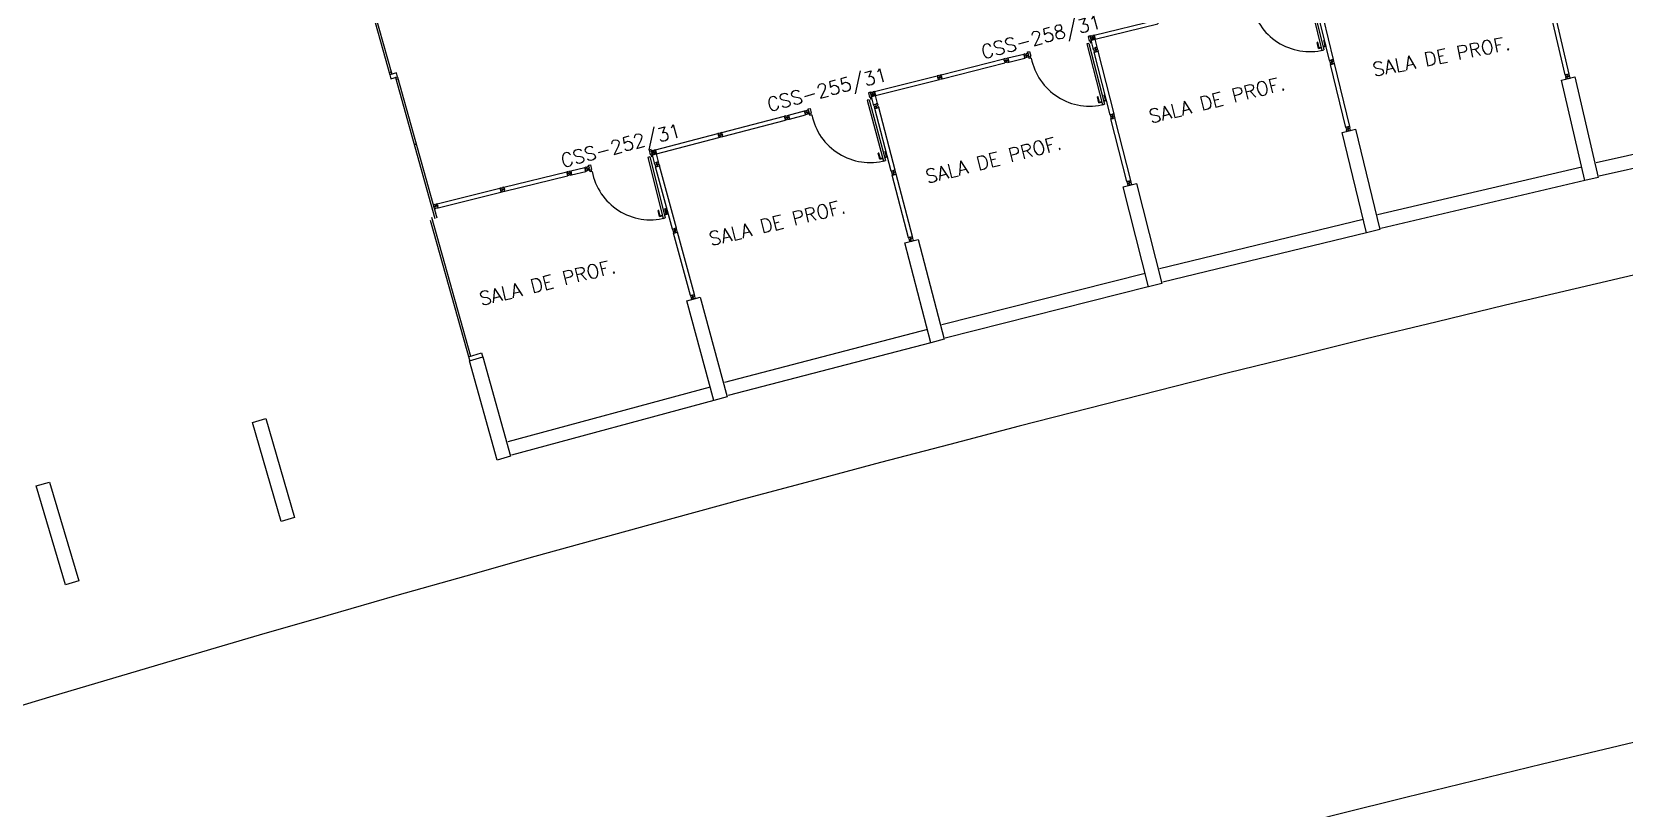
# Model space of a CAD drawing. Extents: x -152 to 150, y 325 to 437.
# Drawn here: x -109.69 to -86.53, y 365.12 to 376.41 of the extents above; entities that cross this region are included whole.
import ezdxf
from ezdxf.enums import TextEntityAlignment as Align

# ---------------------------------------------------------------- set-up
doc = ezdxf.new("R2010")
doc.units = 0
doc.header["$LTSCALE"] = 0.01
doc.header["$MEASUREMENT"] = 0
doc.layers.get('0').update_dxf_attribs({"linetype": 'CONTINUOUS'})
for name, color, linetype in [('ALV', 2, 'CONTINUOUS'), ('DIV', 2, 'CONTINUOUS'), ('ESQ', 1, 'CONTINUOUS'), ('ESTR', 3, 'CONTINUOUS'), ('PISO', 1, 'CONTINUOUS'), ('TEXTO', 2, 'CONTINUOUS'), ('TEXTO-ENDEREÇO', 2, 'CONTINUOUS')]:
    doc.layers.add(name, color=color, linetype=linetype)
doc.styles.add('UNB-100', font='simplex.shx', dxfattribs={"height": 3})
doc.styles.add('UNB-100-1', font='simplex.shx', dxfattribs={"height": 0.2})

# ---------------------------------------------------------------- blocks, each defined once
blk = doc.blocks.new('PILAR-SSC')
blk.add_lwpolyline([(0.203, -42.962), (0.203, -44.462), (0.003, -44.462), (0.003, -42.962)], close=True)
blk = doc.blocks.new('ESQCE-SSC')
for p, q in [((0, 0), (0, -2.143)), ((0.2, 0), (0.2, -0.06)), ((0.2, -0.06), (0, -0.06)), ((0.03, -0.06), (0.03, -2.143)), ((0.03, -1.056), (0, -1.056)), ((0.03, -1.086), (0, -1.086)), ((0.03, -2.113), (0, -2.113)), ((0.03, -2.143), (0, -2.143)), ((0.07, -2.113), (0.07, -4.253)), ((0.07, -2.113), (0.1, -2.113)), ((0.07, -2.143), (0.1, -2.143)), ((0.1, -2.113), (0.1, -4.253)), ((0.1, -3.199), (0.07, -3.199)), ((0.1, -3.229), (0.07, -3.229)), ((0, -4.256), (0, -6.443)), ((0.1, -4.256), (0, -4.256)), ((0.1, -4.316), (0, -4.316)), ((0.03, -4.346), (0, -4.346)), ((0.03, -4.316), (0.03, -6.443)), ((0.07, -4.223), (0.1, -4.223)), ((0.07, -4.253), (0.1, -4.253)), ((0.1, -4.256), (0.1, -4.316)), ((0.03, -6.413), (0, -6.413)), ((0.03, -6.443), (0, -6.443)), ((0.1, -6.413), (0.07, -6.413)), ((0.07, -6.413), (0.07, -8.571)), ((0.1, -6.443), (0.07, -6.443)), ((0.1, -6.413), (0.1, -8.571)), ((0.1, -7.485), (0.07, -7.485)), ((0.1, -7.515), (0.07, -7.515)), ((0, -8.541), (0.03, -8.541)), ((0, -8.541), (0, -10.694)), ((0, -8.571), (0.03, -8.571)), ((0.03, -8.541), (0.03, -10.694)), ((0.1, -8.541), (0.07, -8.541)), ((0.07, -8.571), (0.1, -8.571)), ((0.03, -9.628), (0, -9.628)), ((0.03, -9.658), (0, -9.658)), ((0.03, -10.664), (0, -10.664)), ((0.102, -10.694), (0, -10.694)), ((0, -10.694), (0, -10.755)), ((0.03, -10.694), (0, -10.694)), ((0, -10.755), (0.102, -10.755)), ((0.1, -10.755), (0.07, -10.755)), ((0.07, -10.755), (0.07, -12.882)), ((0.1, -10.785), (0.07, -10.785)), ((0.1, -10.755), (0.1, -12.882)), ((0.102, -10.755), (0.102, -10.694)), ((0.1, -11.77), (0.07, -11.77)), ((0, -12.887), (0, -15.019)), ((0.03, -12.852), (0.03, -14.95)), ((0, -14.95), (0.2, -14.95)), ((0.2, -14.95), (0.2, -15.019))]:
    blk.add_line(p, q)
blk = doc.blocks.new('PDV2E-SSC')
at = {"layer": 'DIV'}
for p, q in [((0.076, 0.05), (0.076, 0.965)), ((0.106, 0.965), (0.076, 0.965)), ((0.106, 0.05), (0.106, 0.965)), ((0.034, 0.925), (0.034, 0.835)), ((0.034, 0.925), (0.074, 0.925)), ((0.044, 0.835), (0.034, 0.835)), ((0.044, 0.915), (0.044, 0.835)), ((0.044, 0.915), (0.074, 0.915)), ((0.148, 0.925), (0.108, 0.925)), ((0.138, 0.915), (0.108, 0.915)), ((0.138, 0.915), (0.138, 0.835)), ((0.138, 0.835), (0.148, 0.835)), ((0.148, 0.925), (0.148, 0.835)), ((0.031, 0.05), (0.031, -0.05)), ((0.051, 0.05), (0.031, 0.05)), ((0.051, 0.02), (0.051, 0.05)), ((0.051, 0.02), (0.061, 0.02)), ((0.061, -0.05), (0.061, 0.02)), ((0.076, 0.05), (0.106, 0.05)), ((0.95, 0.02), (0.94, 0.02)), ((0.94, -0.05), (0.94, 0.02)), ((0.95, 0.02), (0.95, 0.05)), ((0.95, 0.05), (0.97, 0.05)), ((0.97, 0.05), (0.97, 0.035)), ((0.97, 0.035), (0.97, -0.035)), ((0.031, -0.05), (0.061, -0.05)), ((0.97, -0.05), (0.94, -0.05)), ((0.97, -0.035), (0.97, -0.05))]:
    blk.add_line(p, q, dxfattribs=at)
at = {"layer": 'DIV', "color": 1}
blk.add_arc((0.076, 0.1), 0.865, 356.6786, 90, dxfattribs=at)
blk = doc.blocks.new('A$C73356FFD')
at = {"layer": 'DIV'}
for p, q in [((0.025, 0.03), (0.035, 0.03)), ((0.035, 0.03), (0.025, 0.03)), ((0.03, 0.025), (0.03, 0.035)), ((0.03, 0.035), (0.03, 0.025))]:
    blk.add_line(p, q, dxfattribs=at)
blk.add_lwpolyline([(0.009, 0.036), (0, 0.036), (0, 0.06), (0.022, 0.06), (0.022, 0.05), (0.038, 0.05), (0.038, 0.06), (0.06, 0.06), (0.06, 0.036), (0.05, 0.036), (0.05, 0.024), (0.06, 0.024), (0.06, 0), (0.038, 0), (0.038, 0.01), (0.022, 0.01), (0.022, 0), (0, 0), (0, 0.024), (0.009, 0.024)], close=True, dxfattribs=at)
blk = doc.blocks.new('A$C282A6B1B')
at = {"linetype": 'Continuous'}
blk.add_blockref('A$C73356FFD', (0, 0), dxfattribs=at)
blk = doc.blocks.new('DIVMT-SSC')
for p, q in [((0, 0.005), (0, -0.005)), ((0, -0.005), (0, 0.005)), ((-0.03, -0.03), (-0.03, -0.97)), ((0.006, -0.03), (-0.006, -0.03)), ((-0.005, 0), (0.005, 0)), ((0.005, 0), (-0.005, 0)), ((0.006, -0.02), (0.006, -0.03)), ((0.03, -0.03), (0.03, -0.97)), ((0.03, -0.97), (-0.03, -0.97)), ((-0.006, -0.98), (-0.006, -0.97)), ((-0.006, -0.98), (0.006, -0.98)), ((0.006, -1.001), (-0.006, -1.001)), ((0.005, -0.97), (-0.005, -0.97)), ((0, -0.994), (0, -1.007)), ((0, -1.02), (0, -1.021)), ((0.006, -0.98), (0.006, -0.97))]:
    blk.add_line(p, q)
blk.add_lwpolyline([(0.006, -0.02), (-0.006, -0.02), (0.006, -0.02), (0.006, -0.03), (0.03, -0.03), (0.03, -0.008), (0.02, -0.008), (0.02, 0.008), (0.03, 0.008), (0.03, 0.03), (0.006, 0.03), (0.006, 0.02), (-0.006, 0.02), (-0.006, 0.03), (-0.03, 0.03), (-0.03, 0.008), (-0.02, 0.008), (-0.02, -0.008), (-0.03, -0.008), (-0.03, -0.03), (-0.006, -0.03), (-0.006, -0.02), (-0.006, -0.03)])

msp = doc.modelspace()

# ---------------------------------------------------------------- linework, layer by layer
at = {"layer": 'ALV'}
for p, q in [((-83.956, 375.172), (-86.932, 374.503)), ((-83.913, 374.977), (-86.888, 374.308)), ((-87.143, 374.44), (-90.113, 373.745)), ((-87.098, 374.245), (-90.067, 373.55)), ((-90.324, 373.681), (-93.287, 372.961)), ((-90.276, 373.486), (-93.24, 372.766)), ((-93.497, 372.894), (-96.455, 372.149)), ((-93.449, 372.7), (-96.406, 371.955)), ((-96.664, 372.081), (-99.615, 371.31)), ((-96.614, 371.887), (-99.565, 371.117)), ((-99.824, 371.24), (-102.769, 370.445)), ((-99.772, 371.047), (-102.717, 370.252))]:
    msp.add_line(p, q, dxfattribs=at)
at = {"layer": 'DIV'}
for p, q in [((-94.28, 376.286), (-94.222, 376.301)), ((-94.251, 376.169), (-94.28, 376.286)), ((-94.265, 376.322), (-94.253, 376.325)), ((-94.263, 376.342), (-94.264, 376.343)), ((-94.257, 376.316), (-94.26, 376.33)), ((-94.248, 376.304), (-94.259, 376.301)), ((-94.259, 376.301), (-94.257, 376.292)), ((-94.256, 376.292), (-94.246, 376.295)), ((-94.248, 376.304), (-94.245, 376.295)), ((-94.193, 376.184), (-94.222, 376.301)), ((-95.493, 376.028), (-95.259, 376.085)), ((-95.259, 376.085), (-95.244, 376.027)), ((-95.244, 376.065), (-95.253, 376.062)), ((-95.253, 376.061), (-95.251, 376.052)), ((-95.241, 376.053), (-95.25, 376.051)), ((-95.241, 376.053), (-95.244, 376.065)), ((-95.229, 376.062), (-95.216, 376.066)), ((-95.224, 376.07), (-95.221, 376.058)), ((-95.204, 376.069), (-95.203, 376.069)), ((-94.251, 376.169), (-94.193, 376.184)), ((-94.251, 376.169), (-94.228, 376.175)), ((-94.245, 376.148), (-94.251, 376.169)), ((-94.245, 376.148), (-94.236, 376.151)), ((-94.241, 376.133), (-94.232, 376.135)), ((-94.241, 376.133), (-94.236, 376.111)), ((-94.236, 376.151), (-94.232, 376.135)), ((-94.213, 376.117), (-94.236, 376.111)), ((-94.225, 376.166), (-94.228, 376.175)), ((-94.225, 376.166), (-94.228, 376.175)), ((-94.227, 376.176), (-94.217, 376.178)), ((-94.214, 376.169), (-94.225, 376.166)), ((-94.225, 376.166), (-94.214, 376.169)), ((-94.209, 376.149), (-94.219, 376.146)), ((-94.219, 376.146), (-94.209, 376.149)), ((-94.193, 376.184), (-94.216, 376.178)), ((-94.214, 376.169), (-94.216, 376.178)), ((-94.214, 376.169), (-94.216, 376.178)), ((-94.213, 376.143), (-94.216, 376.153)), ((-94.216, 376.153), (-94.213, 376.143)), ((-94.215, 376.126), (-94.204, 376.129)), ((-94.215, 376.126), (-94.213, 376.117)), ((-94.193, 376.184), (-94.213, 376.179)), ((-94.213, 376.179), (-94.196, 376.183)), ((-94.204, 376.129), (-94.201, 376.12)), ((-94.201, 376.12), (-94.178, 376.126)), ((-94.187, 376.163), (-94.197, 376.16)), ((-94.197, 376.16), (-94.193, 376.145)), ((-94.187, 376.163), (-94.193, 376.184)), ((-94.183, 376.147), (-94.193, 376.145)), ((-94.183, 376.147), (-94.178, 376.126)), ((-95.53, 376.018), (-95.551, 376.013)), ((-95.546, 375.99), (-95.551, 376.013)), ((-95.536, 375.992), (-95.546, 375.99)), ((-95.533, 375.98), (-95.543, 375.978)), ((-95.543, 375.978), (-95.537, 375.955)), ((-95.515, 375.96), (-95.537, 375.955)), ((-95.536, 375.992), (-95.533, 375.98)), ((-95.53, 376.018), (-95.528, 376.009)), ((-95.512, 376.013), (-95.528, 376.009)), ((-95.51, 375.992), (-95.52, 375.99)), ((-95.52, 375.99), (-95.51, 375.992)), ((-95.502, 375.974), (-95.518, 375.97)), ((-95.515, 375.96), (-95.518, 375.97)), ((-95.516, 375.996), (-95.514, 375.986)), ((-95.514, 375.986), (-95.516, 375.996)), ((-95.515, 376.022), (-95.493, 376.028)), ((-95.515, 376.022), (-95.512, 376.013)), ((-95.5, 375.964), (-95.502, 375.974)), ((-95.5, 375.964), (-95.479, 375.969)), ((-95.497, 376.002), (-95.487, 376.004)), ((-95.497, 376.002), (-95.487, 376.004)), ((-95.497, 376.002), (-95.494, 375.99)), ((-95.494, 375.99), (-95.497, 376.002)), ((-95.494, 375.99), (-95.484, 375.993)), ((-95.494, 375.99), (-95.484, 375.993)), ((-95.493, 376.028), (-95.487, 376.004)), ((-95.493, 376.028), (-95.479, 375.969)), ((-95.487, 376.003), (-95.485, 375.994)), ((-95.479, 375.969), (-95.484, 375.993)), ((-95.484, 375.99), (-95.479, 375.972)), ((-95.479, 375.969), (-95.484, 375.99)), ((-95.479, 375.969), (-95.244, 376.027)), ((-97.476, 375.466), (-97.418, 375.481)), ((-97.446, 375.35), (-97.476, 375.466)), ((-97.461, 375.502), (-97.449, 375.505)), ((-97.46, 375.522), (-97.46, 375.523)), ((-97.453, 375.496), (-97.456, 375.51)), ((-97.444, 375.484), (-97.455, 375.481)), ((-97.455, 375.481), (-97.453, 375.472)), ((-97.452, 375.472), (-97.442, 375.475)), ((-97.446, 375.35), (-97.388, 375.365)), ((-97.446, 375.35), (-97.422, 375.356)), ((-97.44, 375.328), (-97.446, 375.35)), ((-97.444, 375.484), (-97.441, 375.475)), ((-97.42, 375.346), (-97.422, 375.356)), ((-97.42, 375.346), (-97.422, 375.356)), ((-97.421, 375.356), (-97.412, 375.358)), ((-97.408, 375.349), (-97.42, 375.346)), ((-97.42, 375.346), (-97.408, 375.349)), ((-97.388, 375.365), (-97.418, 375.481)), ((-97.388, 375.365), (-97.411, 375.359)), ((-97.408, 375.349), (-97.411, 375.359)), ((-97.408, 375.349), (-97.411, 375.359)), ((-97.388, 375.365), (-97.408, 375.359)), ((-97.408, 375.359), (-97.39, 375.364)), ((-97.382, 375.343), (-97.388, 375.365)), ((-98.724, 375.188), (-98.745, 375.182)), ((-98.739, 375.159), (-98.745, 375.182)), ((-98.73, 375.161), (-98.739, 375.159)), ((-98.727, 375.15), (-98.736, 375.147)), ((-98.736, 375.147), (-98.73, 375.124)), ((-98.73, 375.161), (-98.727, 375.15)), ((-98.708, 375.129), (-98.73, 375.124)), ((-98.724, 375.188), (-98.721, 375.178)), ((-98.706, 375.182), (-98.721, 375.178)), ((-98.703, 375.162), (-98.713, 375.159)), ((-98.713, 375.159), (-98.703, 375.162)), ((-98.695, 375.143), (-98.711, 375.139)), ((-98.708, 375.129), (-98.711, 375.139)), ((-98.709, 375.165), (-98.707, 375.156)), ((-98.707, 375.156), (-98.709, 375.165)), ((-98.708, 375.192), (-98.687, 375.197)), ((-98.708, 375.192), (-98.706, 375.182)), ((-98.693, 375.134), (-98.695, 375.143)), ((-98.693, 375.134), (-98.672, 375.139)), ((-98.69, 375.172), (-98.681, 375.174)), ((-98.69, 375.172), (-98.681, 375.174)), ((-98.69, 375.172), (-98.687, 375.16)), ((-98.687, 375.16), (-98.69, 375.172)), ((-98.687, 375.197), (-98.453, 375.257)), ((-98.687, 375.197), (-98.681, 375.174)), ((-98.687, 375.197), (-98.672, 375.139)), ((-98.687, 375.16), (-98.678, 375.162)), ((-98.687, 375.16), (-98.678, 375.162)), ((-98.68, 375.173), (-98.678, 375.163)), ((-98.672, 375.139), (-98.678, 375.162)), ((-98.677, 375.159), (-98.672, 375.142)), ((-98.672, 375.139), (-98.677, 375.159)), ((-98.672, 375.139), (-98.438, 375.199)), ((-98.453, 375.257), (-98.438, 375.199)), ((-98.438, 375.236), (-98.447, 375.234)), ((-98.447, 375.233), (-98.444, 375.223)), ((-98.435, 375.224), (-98.444, 375.222)), ((-98.435, 375.224), (-98.438, 375.236)), ((-98.423, 375.234), (-98.409, 375.237)), ((-98.418, 375.242), (-98.414, 375.23)), ((-98.398, 375.24), (-98.396, 375.241)), ((-97.44, 375.328), (-97.43, 375.331)), ((-97.436, 375.313), (-97.426, 375.315)), ((-97.436, 375.313), (-97.43, 375.291)), ((-97.43, 375.331), (-97.426, 375.315)), ((-97.407, 375.298), (-97.43, 375.291)), ((-97.404, 375.329), (-97.414, 375.327)), ((-97.414, 375.327), (-97.404, 375.329)), ((-97.408, 375.323), (-97.41, 375.333)), ((-97.41, 375.333), (-97.408, 375.323)), ((-97.41, 375.307), (-97.398, 375.31)), ((-97.41, 375.307), (-97.407, 375.298)), ((-97.398, 375.31), (-97.396, 375.301)), ((-97.396, 375.301), (-97.372, 375.307)), ((-97.382, 375.343), (-97.392, 375.341)), ((-97.392, 375.341), (-97.388, 375.325)), ((-97.378, 375.328), (-97.388, 375.325)), ((-97.378, 375.328), (-97.372, 375.307)), ((-100.65, 374.654), (-100.638, 374.658)), ((-100.649, 374.674), (-100.649, 374.675)), ((-100.642, 374.649), (-100.645, 374.662)), ((-101.854, 374.388), (-101.65, 374.437)), ((-101.65, 374.437), (-101.635, 374.379)), ((-101.614, 374.422), (-101.611, 374.409)), ((-100.665, 374.619), (-100.607, 374.634)), ((-100.633, 374.502), (-100.665, 374.619)), ((-100.632, 374.637), (-100.644, 374.634)), ((-100.644, 374.634), (-100.642, 374.625)), ((-100.641, 374.625), (-100.631, 374.628)), ((-100.633, 374.502), (-100.575, 374.518)), ((-100.633, 374.502), (-100.61, 374.509)), ((-100.628, 374.481), (-100.633, 374.502)), ((-100.632, 374.637), (-100.63, 374.628)), ((-100.628, 374.481), (-100.618, 374.484)), ((-100.623, 374.466), (-100.614, 374.468)), ((-100.623, 374.466), (-100.618, 374.444)), ((-100.618, 374.484), (-100.614, 374.468)), ((-100.594, 374.451), (-100.618, 374.444)), ((-100.608, 374.499), (-100.61, 374.509)), ((-100.608, 374.499), (-100.61, 374.509)), ((-100.609, 374.509), (-100.6, 374.512)), ((-100.608, 374.499), (-100.596, 374.503)), ((-100.596, 374.503), (-100.608, 374.499)), ((-100.575, 374.518), (-100.607, 374.634)), ((-100.601, 374.48), (-100.592, 374.483)), ((-100.592, 374.483), (-100.601, 374.48)), ((-100.575, 374.518), (-100.599, 374.512)), ((-100.596, 374.503), (-100.599, 374.512)), ((-100.596, 374.503), (-100.599, 374.512)), ((-100.598, 374.486), (-100.595, 374.476)), ((-100.595, 374.476), (-100.598, 374.486)), ((-100.597, 374.46), (-100.585, 374.463)), ((-100.597, 374.46), (-100.594, 374.451)), ((-100.575, 374.518), (-100.596, 374.513)), ((-100.596, 374.513), (-100.578, 374.517)), ((-100.585, 374.463), (-100.583, 374.454)), ((-100.583, 374.454), (-100.56, 374.46)), ((-100.57, 374.497), (-100.579, 374.494)), ((-100.579, 374.494), (-100.575, 374.479)), ((-100.57, 374.497), (-100.575, 374.518)), ((-100.565, 374.481), (-100.575, 374.479)), ((-100.565, 374.481), (-100.56, 374.46)), ((-101.891, 374.379), (-101.912, 374.374)), ((-101.907, 374.35), (-101.912, 374.374)), ((-101.897, 374.353), (-101.907, 374.35)), ((-101.894, 374.341), (-101.904, 374.339)), ((-101.904, 374.339), (-101.898, 374.315)), ((-101.877, 374.321), (-101.898, 374.315)), ((-101.897, 374.353), (-101.894, 374.341)), ((-101.891, 374.379), (-101.889, 374.369)), ((-101.873, 374.373), (-101.889, 374.369)), ((-101.871, 374.353), (-101.881, 374.351)), ((-101.881, 374.351), (-101.871, 374.353)), ((-101.863, 374.334), (-101.879, 374.33)), ((-101.877, 374.321), (-101.879, 374.33)), ((-101.877, 374.357), (-101.875, 374.347)), ((-101.875, 374.347), (-101.877, 374.357)), ((-101.875, 374.383), (-101.854, 374.388)), ((-101.875, 374.383), (-101.873, 374.373)), ((-101.861, 374.325), (-101.863, 374.334)), ((-101.861, 374.325), (-101.84, 374.33)), ((-101.858, 374.363), (-101.848, 374.365)), ((-101.858, 374.363), (-101.848, 374.365)), ((-101.858, 374.363), (-101.855, 374.351)), ((-101.855, 374.351), (-101.858, 374.363)), ((-101.855, 374.351), (-101.845, 374.353)), ((-101.855, 374.351), (-101.845, 374.353)), ((-101.854, 374.388), (-101.848, 374.365)), ((-101.854, 374.388), (-101.84, 374.33)), ((-101.848, 374.364), (-101.846, 374.354)), ((-101.84, 374.33), (-101.845, 374.353)), ((-101.845, 374.35), (-101.84, 374.333)), ((-101.84, 374.33), (-101.845, 374.35)), ((-101.84, 374.33), (-101.635, 374.379)), ((-101.635, 374.416), (-101.644, 374.414)), ((-101.644, 374.413), (-101.641, 374.403)), ((-101.632, 374.404), (-101.641, 374.402)), ((-101.632, 374.404), (-101.635, 374.416)), ((-101.62, 374.414), (-101.606, 374.417)), ((-101.594, 374.42), (-101.593, 374.42))]:
    msp.add_line(p, q, dxfattribs=at)
at = {"layer": 'ESTR'}
msp.add_lwpolyline([(-109.439, 369.861), (-109.011, 368.424), (-109.203, 368.367), (-109.631, 369.804)], close=True, dxfattribs=at)
at = {"layer": 'PISO'}
for radius, start, end in [(382.359, 89.98238, 109.98238), (375.744, 89.98207, 109.98207)]:
    msp.add_arc((0.463, 0.506), radius, start, end, dxfattribs=at)

# ---------------------------------------------------------------- block references
at = {"layer": 'DIV'}
for name, p, rotation in [('PDV2E-SSC', (-91.051, 377.101), 193.9056012071048), ('DIVMT-SSC', (-90.777, 375.968), 193.6585512195064), ('DIVMT-SSC', (-87.349, 375.758), 193.1707512195069), ('DIVMT-SSC', (-94.258, 376.322), 103.6617219705624), ('PDV2E-SSC', (-94.254, 376.308), 194.393401207104), ('A$C282A6B1B', (-94.28, 376.286), 14.14635121951246), ('A$C282A6B1B', (-95.244, 376.027), 15.40478858622964), ('DIVMT-SSC', (-93.97, 375.178), 194.1463512195056), ('DIVMT-SSC', (-96.485, 375.747), 104.1495219705628), ('DIVMT-SSC', (-90.541, 374.997), 193.6585512195064), ('DIVMT-SSC', (-97.454, 375.502), 104.1495219705628), ('PDV2E-SSC', (-97.45, 375.488), 194.8812012071032), ('A$C282A6B1B', (-97.476, 375.466), 14.63415121951206), ('DIVMT-SSC', (-97.156, 374.361), 194.6341512195052), ('DIVMT-SSC', (-99.676, 374.908), 104.6373219705631), ('A$C282A6B1B', (-98.438, 375.199), 15.89258858622886), ('DIVMT-SSC', (-93.726, 374.208), 194.1463512195056), ('DIVMT-SSC', (-100.643, 374.655), 104.6373219705631), ('PDV2E-SSC', (-100.643, 374.655), 194.1105638403879), ('A$C282A6B1B', (-100.665, 374.619), 15.12195121951346), ('A$C282A6B1B', (-101.635, 374.379), 15.12195121951346), ('DIVMT-SSC', (-100.336, 373.516), 195.1219512195067), ('DIVMT-SSC', (-102.847, 374.112), 103.8666846038453), ('DIVMT-SSC', (-96.904, 373.393), 194.6341512195052), ('DIVMT-SSC', (-103.818, 373.872), 103.8666846038453), ('DIVMT-SSC', (-100.075, 372.55), 195.1219512195067)]:
    msp.add_blockref(name, p, dxfattribs=dict(at, rotation=rotation))
at = {"layer": 'ESQ', "rotation": 15.60960000000067}
msp.add_blockref('ESQCE-SSC', (-107.365, 386.082), dxfattribs=at)
at = {"layer": 'ESTR'}
for p, rotation in [((-97.231, 417.537), 13.17073170731701), ((-100.778, 416.69), 13.65853658536678), ((-104.318, 415.813), 14.1463414634149), ((-107.85, 414.906), 14.63414634146458), ((-111.374, 413.969), 15.12195121951346), ((-114.89, 413.002), 15.60975609755974), ((-118.398, 412.005), 16.0975609756103), ((-118.398, 412.005), 16.0975609756103)]:
    msp.add_blockref('PILAR-SSC', p, dxfattribs=dict(at, rotation=rotation))

# ---------------------------------------------------------------- texts
at = {"layer": 'TEXTO', "style": 'UNB-100'}
for rotation, p in [(11.1761, (-90.163, 375.756)), (14.1615, (-93.412, 375.073)), (14.4599, (-96.661, 374.199)), (13.7924, (-99.812, 373.293)), (13.7924, (-103.155, 372.423))]:
    msp.add_text('SALA DE PROF.', height=0.2, rotation=rotation, dxfattribs=at).set_placement(p)
at = {"layer": 'TEXTO-ENDEREÇO', "style": 'UNB-100-1'}
for s, p in [('CSS-258/31', (-94.986, 376.238)), ('CSS-255/31', (-98.1, 375.473)), ('CSS-252/31', (-101.102, 374.658))]:
    msp.add_text(s, height=0.2, rotation=14.7276, dxfattribs=at).set_placement(p, align=Align.CENTER)

doc.saveas('drawing.dxf')
